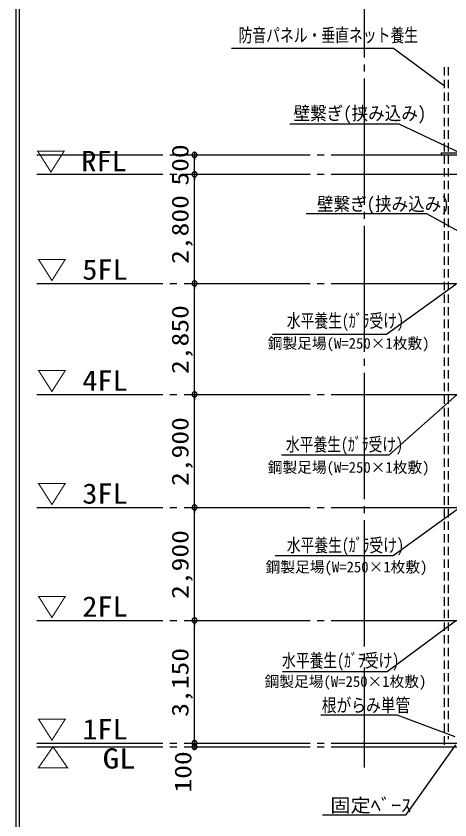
# Model space of a CAD drawing. Units: millimetres, scale not verified. Extents: x -36086 to 36581, y -25429 to 25491.
# Drawn here: x -36086 to -24953, y -8333 to 12303 of the extents above; entities that cross this region are included whole.
import ezdxf
from ezdxf.enums import TextEntityAlignment as Align

# ---------------------------------------------------------------- set-up
doc = ezdxf.new("R2010")
doc.units = ezdxf.units.MM
doc.header["$LTSCALE"] = 180
doc.linetypes.add('DASHED1', pattern=[1.8, 1.2, -0.6])
doc.linetypes.add('LONG_CHAIN', pattern=[21, 18, -1, 1, -1])
for name, color, linetype in [('0-0_基準芯', 7, 'Continuous'), ('0-2_50', 7, 'Continuous'), ('0-6_図面枠', 7, 'Continuous'), ('0-9_ネット', 3, 'DASHED1'), ('0-D_64', 1, 'Continuous'), ('0-F_クランプ', 2, 'DASHED1'), ('1-6_寸法_SNP', 7, 'Continuous'), ('1-7_0', 7, 'Continuous')]:
    doc.layers.add(name, color=color, linetype=linetype)
doc.styles.add('ＭＳ ゴシック', font='')
doc.styles.get('ＭＳ ゴシック').set_extended_font_data('MS Gothic')

# ---------------------------------------------------------------- blocks, each defined once
blk = doc.blocks.new('_DOT')
at = {"layer": '1-7_0'}
blk.add_line((-0.5, 0), (-1, 0), dxfattribs=at)
for points in [[(0.502, -0.032), (0.496, 0.063), (0.484, 0.124), (0.465, 0.184), (0.438, 0.241), (0.405, 0.294), (0.364, 0.342), (0.319, 0.385), (0.268, 0.422), (0.213, 0.452), (0.155, 0.476), (0.094, 0.491), (0.031, 0.499), (-0.031, 0.499), (-0.094, 0.491), (-0.155, 0.476), (-0.213, 0.452), (-0.268, 0.422), (-0.319, 0.385), (-0.364, 0.342), (-0.405, 0.294), (-0.438, 0.241), (-0.465, 0.184), (-0.484, 0.124), (-0.502, 0.032), (-0.5, 0), (0, 0)], [(-0.502, 0.032), (-0.496, -0.063), (-0.484, -0.124), (-0.465, -0.184), (-0.438, -0.241), (-0.405, -0.294), (-0.364, -0.342), (-0.319, -0.385), (-0.268, -0.422), (-0.213, -0.452), (-0.155, -0.476), (-0.094, -0.491), (-0.031, -0.499), (0.031, -0.499), (0.094, -0.491), (0.155, -0.476), (0.213, -0.452), (0.268, -0.422), (0.319, -0.385), (0.364, -0.342), (0.405, -0.294), (0.438, -0.241), (0.465, -0.184), (0.484, -0.124), (0.502, -0.032), (0.5, 0), (0, 0)]]:
    blk.add_lwpolyline(points, close=True, dxfattribs=at)

msp = doc.modelspace()

# ---------------------------------------------------------------- linework, layer by layer
at = {"layer": '0-0_基準芯', "linetype": 'LONG_CHAIN'}
for p, q in [((-27156.5, 18260.5), (-27156.5, -6989.5)), ((-35556.5, 8740.5), (-16456.5, 8740.5)), ((-35556.5, 8240.5), (-16456.5, 8240.5)), ((-35556.5, 5440.5), (-16456.5, 5440.5)), ((-35556.5, 2590.5), (-16456.5, 2590.5)), ((-35556.5, -309.5), (-16456.5, -309.5)), ((-35556.5, -3209.5), (-16456.5, -3209.5)), ((-35556.5, -6359.5), (-16456.5, -6359.5)), ((-35556.5, -6459.5), (-16456.5, -6459.5))]:
    msp.add_line(p, q, dxfattribs=at)
at = {"layer": '0-2_50'}
for points in [[(-25093.2, 10503.4), (-26398, 11472), (-30558.7, 11472)], [(-24679.9, 8784.9), (-26257.2, 9529.7), (-29061.3, 9529.7)], [(-24665.3, 6740.3), (-25541.6, 7222.2), (-28637.7, 7222.2)], [(-24800.7, 5412.7), (-26580.3, 4132.8), (-29505.7, 4132.8)], [(-24766.4, 2588), (-26520.7, 1032.6), (-29278.8, 1032.6)], [(-24775.8, -369.5), (-26406.6, -1556.5), (-29440.3, -1556.5)], [(-24811.6, -3232.2), (-26564.1, -4531), (-29250.6, -4531)], [(-24814.7, -6204), (-26307, -5647.1), (-28267.2, -5647.1)], [(-24812.9, -6403.1), (-26096.2, -8209.8), (-28226.9, -8209.8)]]:
    msp.add_lwpolyline(points, dxfattribs=at)
at = {"layer": '0-6_図面枠'}
for p, q in [((-36085.5, -25429.2), (-36085.5, 25491.3)), ((-35995.5, -25339.2), (-35995.5, 25401.3))]:
    msp.add_line(p, q, dxfattribs=at)
at = {"layer": '0-9_ネット'}
for q in [(-25001.5, -6259.5), (-25001.5, -6186.6), (-25001.5, -6259.5)]:
    msp.add_line((-25001.5, 10990.5), q, dxfattribs=at)
at = {"layer": '0-D_64'}
for p, q in [((-25181.9, 8790), (-25181.9, 8741.4)), ((-25181.9, 8741.4), (-23181.9, 8741.4))]:
    msp.add_line(p, q, dxfattribs=at)
msp.add_lwpolyline([(-25181.9, 8790), (-23181.9, 8790), (-23181.9, 8741.4)], dxfattribs=at)
at = {"layer": '0-F_クランプ'}
for p, q in [((-25101.5, 10990.5), (-25101.5, -6259.5)), ((-25101.5, -6259.5), (-25101.5, -6404.5))]:
    msp.add_line(p, q, dxfattribs=at)
at = {"layer": '1-6_寸法_SNP'}
for p, q in [((-31506.5, 8240.5), (-31506.5, 8740.5)), ((-31506.5, 5440.5), (-31506.5, 8240.5)), ((-31506.5, 2590.5), (-31506.5, 5440.5)), ((-31506.5, -309.5), (-31506.5, 2590.5)), ((-31506.5, -3209.5), (-31506.5, -309.5)), ((-31506.5, -6359.5), (-31506.5, -3209.5)), ((-31506.5, -6459.5), (-31506.5, -6359.5))]:
    msp.add_line(p, q, dxfattribs=at)

# ---------------------------------------------------------------- block references
at = {"layer": '1-6_寸法_SNP', "xscale": 129.6, "yscale": 129.6}
for p, rotation in [((-31506.5, 8740.5), 90), ((-31506.5, 8240.5), 270), ((-31506.5, 8240.5), 90), ((-31506.5, 5440.5), 270), ((-31506.5, 5440.5), 90), ((-31506.5, 2590.5), 270), ((-31506.5, 2590.5), 90), ((-31506.5, -309.5), 270), ((-31506.5, -309.5), 90), ((-31506.5, -3209.5), 270), ((-31506.5, -3209.5), 90), ((-31506.5, -6359.5), 270), ((-31506.5, -6359.5), 90), ((-31506.5, -6459.5), 270)]:
    msp.add_blockref('_DOT', p, dxfattribs=dict(at, rotation=rotation))

# ---------------------------------------------------------------- texts
at = {"layer": '0-0_基準芯', "style": 'ＭＳ ゴシック'}
for s, height, width, p in [('▽ RFL', 519.9, 1.1, (-35581.4, 8164.8)), ('▽ 5FL', 519.9, 1.1, (-35556.5, 5379.6)), ('▽ 4FL', 519.9, 1.1, (-35556.5, 2529.6)), ('▽ 3FL', 519.9, 1.1, (-35556.5, -370.4)), ('▽ 2FL', 519.9, 1.1, (-35556.5, -3270.4)), ('▽ 1FL', 519.9, 1.1, (-35556.5, -6420.4)), ('△  GL', 519.5, 1.2, (-35563.6, -7169.8))]:
    msp.add_text(s, height=height, dxfattribs=dict(at, width=width)).set_placement(p, align=Align.BOTTOM_LEFT)
at = {"layer": '0-2_50', "style": 'ＭＳ ゴシック'}
for s, height, width, p in [('防音パネル・垂直ネット養生', 346.4, 0.75, (-30376.5, 11534.9)), ('壁繋ぎ(挟み込み)', 346.4, 0.9, (-28964.3, 9530.8)), ('壁繋ぎ(挟み込み)', 346.4, 0.9, (-28363.7, 7201.9)), ('水平養生(ｶﾞﾗ受け)', 345.7, 0.75, (-29139, 4204.9)), ('水平養生(ｶﾞﾗ受け)', 345.7, 0.75, (-29162.5, 1029.9)), ('水平養生(ｶﾞﾗ受け)', 345.7, 0.75, (-29139, -1557.2)), ('水平養生(ｶﾞﾗ受け)', 345.7, 0.75, (-29260.9, -4517.1)), ('根がらみ単管', 346.4, 0.8, (-28240.6, -5665.7)), ('固定ﾍﾞｰｽ', 346.4, 1.1, (-28023.5, -8234.6))]:
    msp.add_text(s, height=height, dxfattribs=dict(at, width=width)).set_placement(p, align=Align.BOTTOM_LEFT)
for p in [(-29627.8, 3680.5), (-29627.8, 496.6), (-29682.2, -2061.5), (-29709.4, -5000.6)]:
    msp.add_text('鋼製足場(W=250×1枚敷)', height=277.1, dxfattribs=at).set_placement(p, align=Align.BOTTOM_LEFT)
at = {"layer": '1-6_寸法_SNP', "style": 'ＭＳ ゴシック', "width": 1.2}
for s, p in [('500', (-31530.7, 7950.5)), ('2,800', (-31530.7, 5940.5)), ('2,850', (-31530.7, 3115.5)), ('2,900', (-31530.7, 240.5)), ('2,900', (-31530.7, -2659.5)), ('3,150', (-31530.7, -5684.5)), ('100', (-31456.5, -7630.7))]:
    msp.add_text(s, height=432.8, rotation=90, dxfattribs=at).set_placement(p, align=Align.BOTTOM_LEFT)

doc.saveas('drawing.dxf')
